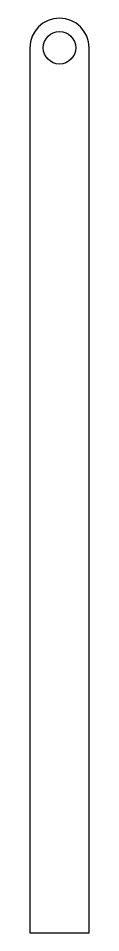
# Model space of a CAD drawing. Header units: millimetres. Extents: x -5 to 5, y -150 to 5.
import ezdxf

# ---------------------------------------------------------------- set-up
doc = ezdxf.new("R2010")
doc.units = ezdxf.units.MM
doc.layers.get('0').update_dxf_attribs({"linetype": 'CONTINUOUS'})

msp = doc.modelspace()

# ---------------------------------------------------------------- linework, layer by layer
msp.add_lwpolyline([(-5, 0), (-5, -150), (5, -150), (5, 0, 1)], format="xyb", close=True)
msp.add_circle((0, 0), 2.75)

doc.saveas('drawing.dxf')
